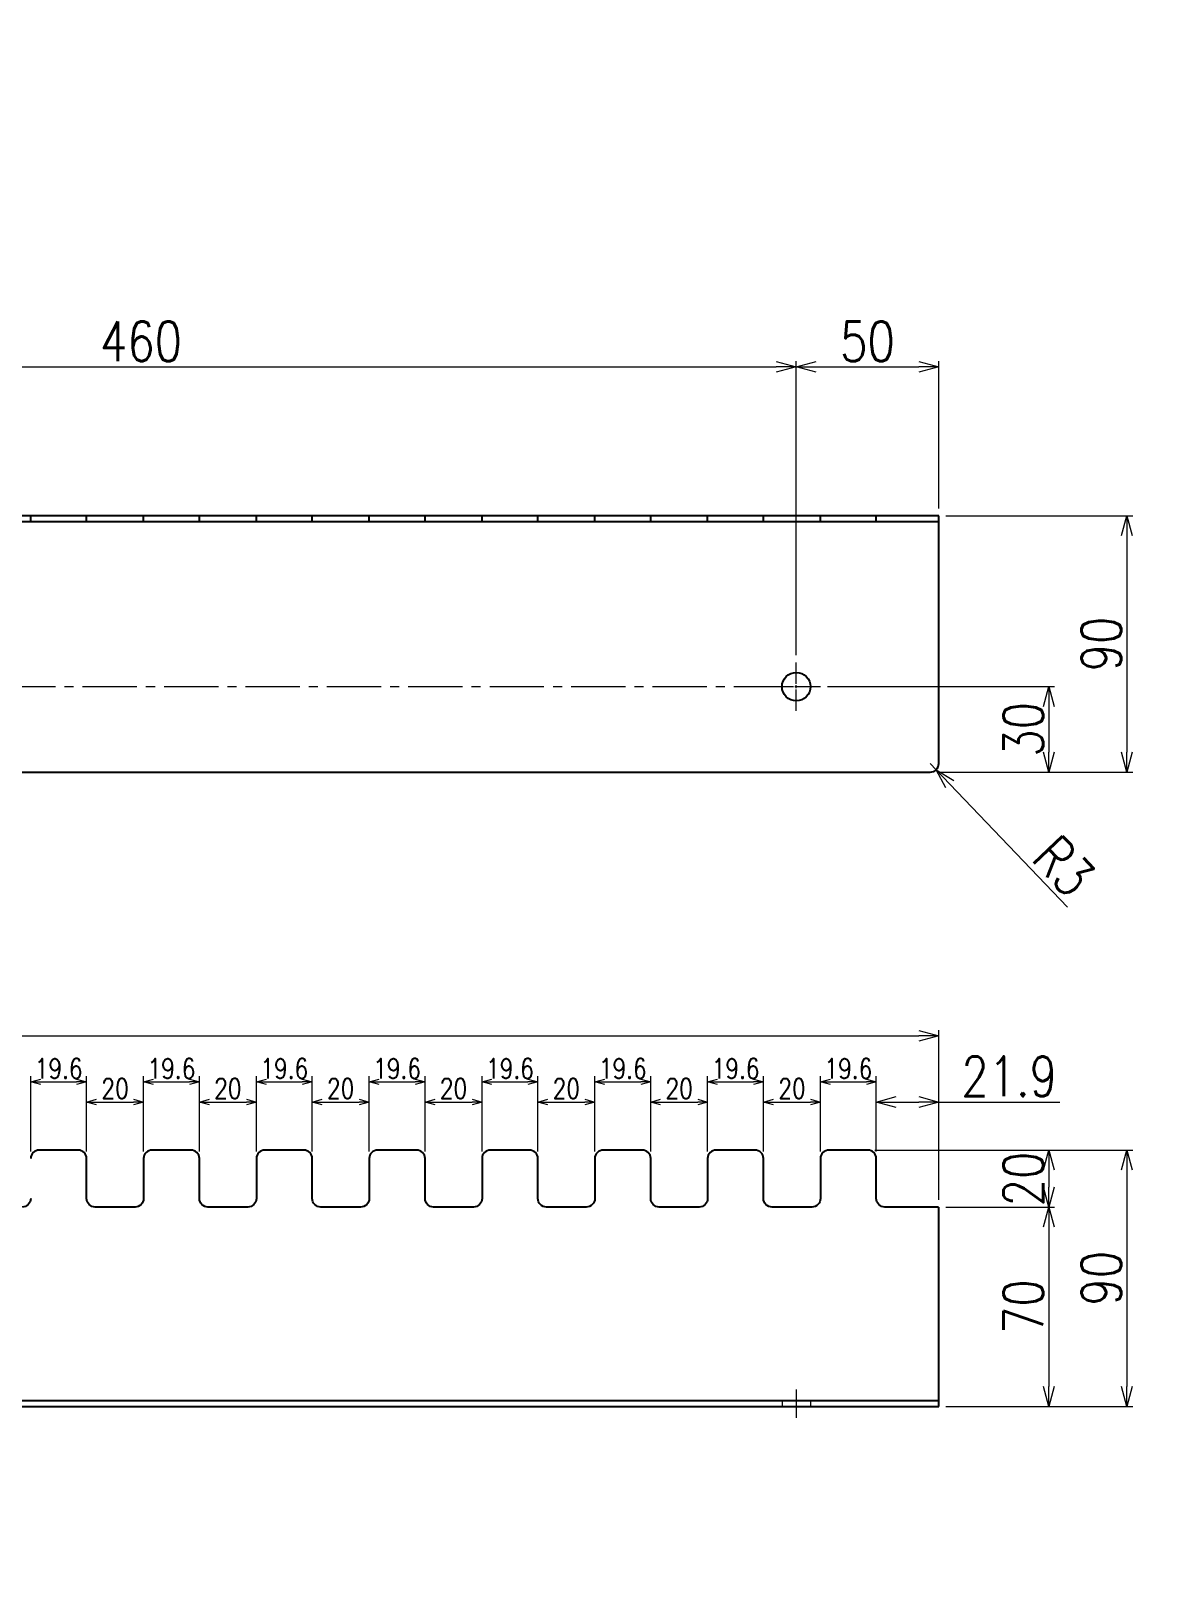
# Model space of a CAD drawing. Header units: millimetres. Extents: x 0 to 70370, y 0 to 11543.
# Drawn here: x 24043 to 24443, y 1950 to 2490 of the extents above; entities that cross this region are included whole.
import ezdxf
from ezdxf import colors
from ezdxf.entities.mleader import LeaderData, LeaderLine
from ezdxf.enums import TextEntityAlignment as Align
from ezdxf.math import Vec2, Vec3

# ---------------------------------------------------------------- set-up
doc = ezdxf.new("R2010")
doc.units = ezdxf.units.MM
doc.linetypes.add('CENTER2', pattern=[28.575, 19.05, -3.175, 3.175, -3.175])
doc.linetypes.add('HIDDEN2', pattern=[4.7625, 3.175, -1.5875])
for name, color, linetype, lineweight in [('01_外形線', 7, 'Continuous', 25), ('03_かくれ線', 6, 'HIDDEN2', 13), ('04_中心線', 1, 'CENTER2', 9), ('07_寸法線', 3, 'Continuous', 9)]:
    doc.layers.add(name, color=color, linetype=linetype, lineweight=lineweight)
doc.styles.get("Standard").update_dxf_attribs({"font": 'arial.ttf'})
doc.styles.add('寸法用', font='simplex.shx', dxfattribs={"width": 0.8, "bigfont": '@extfont2.shx'})
doc.dimstyles.new('機械製図用', dxfattribs={"dimtxt": 3.5, "dimasz": 3.5, "dimexe": 2, "dimexo": 0, "dimgap": 1.2, "dimtad": 1, "dimdsep": 46, "dimtxsty": '寸法用', "dimblk": 'OPEN30', "dimcen": 0, "dimclrd": 256, "dimclre": 256, "dimclrt": 7, "dimazin": 2, "dimtm": 1e-09, "dimtfac": 0.75, "dimtmove": 0, "dimatfit": 3, "dimldrblk": 'OPEN30', "dimfxl": 1, "dimlwd": -1, "dimlwe": -1, "dimarcsym": 0})

# ---------------------------------------------------------------- blocks, each defined once
blk = doc.blocks.new('_Open30')
at = {"color": 0, "linetype": 'ByBlock', "lineweight": -2}
for p, q in [((-1, 0.268), (0, 0)), ((0, 0), (-1, -0.268)), ((0, 0), (-1, 0))]:
    blk.add_line(p, q, dxfattribs=at)
blk = doc.blocks.new('*D2569')
at = {"layer": '07_寸法線', "transparency": 16777216}
for p, q in [((22674.99, 2079.28), (22674.99, 2138.82)), ((22681.99, 2136.82), (24354.99, 2136.82)), ((24361.99, 2099.34), (24361.99, 2138.82))]:
    blk.add_line(p, q, dxfattribs=at)
at = {"layer": 'Defpoints', "color": 0, "transparency": 16777216}
for p in [(24361.99, 2136.82), (24361.99, 2096.84), (22674.99, 2076.78)]:
    blk.add_point(p, dxfattribs=at)
at = {"layer": '07_寸法線', "transparency": 16777216, "xscale": 7, "yscale": 7, "zscale": 7, "rotation": 180}
blk.add_blockref('_Open30', (22674.99, 2136.82), dxfattribs=at)
at = {"layer": '07_寸法線', "transparency": 16777216, "xscale": 7, "yscale": 7, "zscale": 7}
blk.add_blockref('_Open30', (24361.99, 2136.82), dxfattribs=at)
at = {"layer": '07_寸法線', "color": 7, "transparency": 16777216, "insert": (23518.49, 2145.82), "char_height": 14, "attachment_point": 5, "style": '寸法用'}
blk.add_mtext('1687', dxfattribs=at)
blk = doc.blocks.new('*D2570')
at = {"layer": '07_寸法線', "transparency": 16777216}
for p, q in [((24340.09, 2099.28), (24340.09, 2115.64)), ((24361.99, 2079.28), (24361.99, 2115.64)), ((24347.09, 2113.64), (24354.99, 2113.64)), ((24361.99, 2113.64), (24404.46, 2113.64))]:
    blk.add_line(p, q, dxfattribs=at)
at = {"layer": 'Defpoints', "color": 0, "transparency": 16777216}
for p in [(24361.99, 2113.64), (24340.09, 2096.78), (24361.99, 2076.78)]:
    blk.add_point(p, dxfattribs=at)
at = {"layer": '07_寸法線', "transparency": 16777216, "xscale": 7, "yscale": 7, "zscale": 7, "rotation": 180}
blk.add_blockref('_Open30', (24340.09, 2113.64), dxfattribs=at)
at = {"layer": '07_寸法線', "transparency": 16777216, "xscale": 7, "yscale": 7, "zscale": 7}
blk.add_blockref('_Open30', (24361.99, 2113.64), dxfattribs=at)
at = {"layer": '07_寸法線', "color": 7, "transparency": 16777216, "insert": (24386.72, 2122.64), "char_height": 14, "attachment_point": 5, "style": '寸法用'}
blk.add_mtext('21.9', dxfattribs=at)
blk = doc.blocks.new('*D2571')
at = {"layer": '07_寸法線', "transparency": 16777216}
for p, q in [((24320.49, 2096.28), (24320.49, 2122.68)), ((24323.99, 2120.68), (24336.59, 2120.68)), ((24340.09, 2096.28), (24340.09, 2122.68))]:
    blk.add_line(p, q, dxfattribs=at)
at = {"layer": 'Defpoints', "color": 0, "transparency": 16777216}
for p in [(24340.09, 2120.68), (24320.49, 2093.78), (24340.09, 2093.78)]:
    blk.add_point(p, dxfattribs=at)
at = {"layer": '07_寸法線', "transparency": 16777216, "xscale": 3.5, "yscale": 3.5, "zscale": 3.5, "rotation": 180}
blk.add_blockref('_Open30', (24320.49, 2120.68), dxfattribs=at)
at = {"layer": '07_寸法線', "transparency": 16777216, "xscale": 3.5, "yscale": 3.5, "zscale": 3.5}
blk.add_blockref('_Open30', (24340.09, 2120.68), dxfattribs=at)
at = {"layer": '07_寸法線', "color": 7, "transparency": 16777216, "insert": (24330.29, 2125.38), "char_height": 7, "attachment_point": 5, "style": '寸法用'}
blk.add_mtext('19.6', dxfattribs=at)
blk = doc.blocks.new('*D2572')
at = {"layer": '07_寸法線', "transparency": 16777216}
for p, q in [((24300.49, 2096.28), (24300.49, 2115.64)), ((24320.49, 2099.28), (24320.49, 2115.64)), ((24303.99, 2113.64), (24316.99, 2113.64))]:
    blk.add_line(p, q, dxfattribs=at)
at = {"layer": 'Defpoints', "color": 0, "transparency": 16777216}
for p in [(24320.49, 2113.64), (24300.49, 2093.78), (24320.49, 2096.78)]:
    blk.add_point(p, dxfattribs=at)
at = {"layer": '07_寸法線', "transparency": 16777216, "xscale": 3.5, "yscale": 3.5, "zscale": 3.5, "rotation": 180}
blk.add_blockref('_Open30', (24300.49, 2113.64), dxfattribs=at)
at = {"layer": '07_寸法線', "transparency": 16777216, "xscale": 3.5, "yscale": 3.5, "zscale": 3.5}
blk.add_blockref('_Open30', (24320.49, 2113.64), dxfattribs=at)
at = {"layer": '07_寸法線', "color": 7, "transparency": 16777216, "insert": (24310.49, 2118.34), "char_height": 7, "attachment_point": 5, "style": '寸法用'}
blk.add_mtext('20', dxfattribs=at)
blk = doc.blocks.new('*D2574')
at = {"layer": '07_寸法線', "transparency": 16777216}
for p, q in [((24339.59, 2096.78), (24430.07, 2096.78)), ((24428.07, 2089.78), (24428.07, 2013.78)), ((24364.49, 2006.78), (24430.07, 2006.78))]:
    blk.add_line(p, q, dxfattribs=at)
at = {"layer": 'Defpoints', "color": 0, "transparency": 16777216}
for p in [(24337.09, 2096.78), (24361.99, 2006.78), (24428.07, 2006.78)]:
    blk.add_point(p, dxfattribs=at)
at = {"layer": '07_寸法線', "transparency": 16777216, "xscale": 7, "yscale": 7, "zscale": 7}
for p, rotation in [((24428.07, 2096.78), 90), ((24428.07, 2006.78), 270)]:
    blk.add_blockref('_Open30', p, dxfattribs=dict(at, rotation=rotation))
at = {"layer": '07_寸法線', "color": 7, "transparency": 16777216, "insert": (24419.07, 2051.78), "char_height": 14, "attachment_point": 5, "rotation": 90, "style": '寸法用'}
blk.add_mtext('90', dxfattribs=at)
blk = doc.blocks.new('*D2575')
at = {"layer": '07_寸法線', "transparency": 16777216}
for p, q in [((24364.49, 2076.78), (24402.69, 2076.78)), ((24400.69, 2069.78), (24400.69, 2013.78)), ((24364.49, 2006.78), (24402.69, 2006.78))]:
    blk.add_line(p, q, dxfattribs=at)
at = {"layer": 'Defpoints', "color": 0, "transparency": 16777216}
for p in [(24361.99, 2076.78), (24361.99, 2006.78), (24400.69, 2006.78)]:
    blk.add_point(p, dxfattribs=at)
at = {"layer": '07_寸法線', "transparency": 16777216, "xscale": 7, "yscale": 7, "zscale": 7}
for p, rotation in [((24400.69, 2076.78), 90), ((24400.69, 2006.78), 270)]:
    blk.add_blockref('_Open30', p, dxfattribs=dict(at, rotation=rotation))
at = {"layer": '07_寸法線', "color": 7, "transparency": 16777216, "insert": (24391.69, 2041.78), "char_height": 14, "attachment_point": 5, "rotation": 90, "style": '寸法用'}
blk.add_mtext('70', dxfattribs=at)
blk = doc.blocks.new('*D2576')
at = {"layer": '07_寸法線', "transparency": 16777216}
for p, q in [((24364.49, 2096.78), (24402.69, 2096.78)), ((24400.69, 2089.78), (24400.69, 2083.78)), ((24364.49, 2076.78), (24402.69, 2076.78))]:
    blk.add_line(p, q, dxfattribs=at)
at = {"layer": 'Defpoints', "color": 0, "transparency": 16777216}
for p in [(24361.99, 2096.78), (24361.99, 2076.78), (24400.69, 2076.78)]:
    blk.add_point(p, dxfattribs=at)
at = {"layer": '07_寸法線', "transparency": 16777216, "xscale": 7, "yscale": 7, "zscale": 7}
for p, rotation in [((24400.69, 2096.78), 90), ((24400.69, 2076.78), 270)]:
    blk.add_blockref('_Open30', p, dxfattribs=dict(at, rotation=rotation))
at = {"layer": '07_寸法線', "color": 7, "transparency": 16777216, "insert": (24391.69, 2086.6), "char_height": 14, "attachment_point": 5, "rotation": 90, "style": '寸法用'}
blk.add_mtext('20', dxfattribs=at)
blk = doc.blocks.new('*D2559')
at = {"layer": '07_寸法線', "transparency": 16777216}
for p, q in [((23851.99, 2270.43), (23851.99, 2373.64)), ((24311.99, 2270.43), (24311.99, 2373.64)), ((23858.99, 2371.64), (24304.99, 2371.64))]:
    blk.add_line(p, q, dxfattribs=at)
at = {"layer": 'Defpoints', "color": 0, "transparency": 16777216}
for p in [(24311.99, 2371.64), (23851.99, 2267.93), (24311.99, 2267.93)]:
    blk.add_point(p, dxfattribs=at)
at = {"layer": '07_寸法線', "transparency": 16777216, "xscale": 7, "yscale": 7, "zscale": 7, "rotation": 180}
blk.add_blockref('_Open30', (23851.99, 2371.64), dxfattribs=at)
at = {"layer": '07_寸法線', "transparency": 16777216, "xscale": 7, "yscale": 7, "zscale": 7}
blk.add_blockref('_Open30', (24311.99, 2371.64), dxfattribs=at)
at = {"layer": '07_寸法線', "color": 7, "transparency": 16777216, "insert": (24081.99, 2380.64), "char_height": 14, "attachment_point": 5, "style": '寸法用'}
blk.add_mtext('460', dxfattribs=at)
blk = doc.blocks.new('*D2562')
at = {"layer": '07_寸法線', "transparency": 16777216}
for p, q in [((24311.99, 2270.43), (24311.99, 2373.64)), ((24361.99, 2321.93), (24361.99, 2373.64)), ((24318.99, 2371.64), (24354.99, 2371.64))]:
    blk.add_line(p, q, dxfattribs=at)
at = {"layer": 'Defpoints', "color": 0, "transparency": 16777216}
for p in [(24361.99, 2371.64), (24361.99, 2319.43), (24311.99, 2267.93)]:
    blk.add_point(p, dxfattribs=at)
at = {"layer": '07_寸法線', "transparency": 16777216, "xscale": 7, "yscale": 7, "zscale": 7, "rotation": 180}
blk.add_blockref('_Open30', (24311.99, 2371.64), dxfattribs=at)
at = {"layer": '07_寸法線', "transparency": 16777216, "xscale": 7, "yscale": 7, "zscale": 7}
blk.add_blockref('_Open30', (24361.99, 2371.64), dxfattribs=at)
at = {"layer": '07_寸法線', "color": 7, "transparency": 16777216, "insert": (24336.99, 2380.64), "char_height": 14, "attachment_point": 5, "style": '寸法用'}
blk.add_mtext('50', dxfattribs=at)
blk = doc.blocks.new('*D2564')
at = {"layer": '07_寸法線', "transparency": 16777216}
for p, q in [((24364.49, 2319.43), (24430.07, 2319.43)), ((24428.07, 2312.43), (24428.07, 2236.43)), ((24361.49, 2229.43), (24430.07, 2229.43))]:
    blk.add_line(p, q, dxfattribs=at)
at = {"layer": 'Defpoints', "color": 0, "transparency": 16777216}
for p in [(24361.99, 2319.43), (24358.99, 2229.43), (24428.07, 2229.43)]:
    blk.add_point(p, dxfattribs=at)
at = {"layer": '07_寸法線', "transparency": 16777216, "xscale": 7, "yscale": 7, "zscale": 7}
for p, rotation in [((24428.07, 2319.43), 90), ((24428.07, 2229.43), 270)]:
    blk.add_blockref('_Open30', p, dxfattribs=dict(at, rotation=rotation))
at = {"layer": '07_寸法線', "color": 7, "transparency": 16777216, "insert": (24419.07, 2274.43), "char_height": 14, "attachment_point": 5, "rotation": 90, "style": '寸法用'}
blk.add_mtext('90', dxfattribs=at)
blk = doc.blocks.new('*D2566')
at = {"layer": '07_寸法線', "transparency": 16777216}
for p, q in [((24322.99, 2259.43), (24402.69, 2259.43)), ((24400.69, 2252.43), (24400.69, 2236.43)), ((24361.49, 2229.43), (24402.69, 2229.43))]:
    blk.add_line(p, q, dxfattribs=at)
at = {"layer": 'Defpoints', "color": 0, "transparency": 16777216}
for p in [(24320.49, 2259.43), (24358.99, 2229.43), (24400.69, 2229.43)]:
    blk.add_point(p, dxfattribs=at)
at = {"layer": '07_寸法線', "transparency": 16777216, "xscale": 7, "yscale": 7, "zscale": 7}
for p, rotation in [((24400.69, 2259.43), 90), ((24400.69, 2229.43), 270)]:
    blk.add_blockref('_Open30', p, dxfattribs=dict(at, rotation=rotation))
at = {"layer": '07_寸法線', "color": 7, "transparency": 16777216, "insert": (24391.69, 2244.43), "char_height": 14, "attachment_point": 5, "rotation": 90, "style": '寸法用'}
blk.add_mtext('30', dxfattribs=at)
blk = doc.blocks.new('*D2567')
at = {"layer": '07_寸法線', "transparency": 16777216}
for p, q in [((24358.99, 2232.43), (24361.06, 2230.26)), ((24407.24, 2182.01), (24365.9, 2225.2))]:
    blk.add_line(p, q, dxfattribs=at)
at = {"layer": 'Defpoints', "color": 0, "transparency": 16777216}
for p in [(24358.99, 2232.43), (24361.06, 2230.26)]:
    blk.add_point(p, dxfattribs=at)
at = {"layer": '07_寸法線', "transparency": 16777216, "xscale": 7, "yscale": 7, "zscale": 7, "rotation": 133.7400164565189}
blk.add_blockref('_Open30', (24361.06, 2230.26), dxfattribs=at)
at = {"layer": '07_寸法線', "color": 7, "transparency": 16777216, "insert": (24405.9, 2196.42), "char_height": 14, "attachment_point": 5, "rotation": 313.74, "style": '寸法用'}
blk.add_mtext('R3', dxfattribs=at)
blk = doc.blocks.new('*D2535')
at = {"layer": '07_寸法線', "transparency": 16777216}
for p, q in [((24280.89, 2096.28), (24280.89, 2122.68)), ((24284.39, 2120.68), (24296.99, 2120.68)), ((24300.49, 2096.28), (24300.49, 2122.68))]:
    blk.add_line(p, q, dxfattribs=at)
at = {"layer": 'Defpoints', "color": 0, "transparency": 16777216}
for p in [(24300.49, 2120.68), (24280.89, 2093.78), (24300.49, 2093.78)]:
    blk.add_point(p, dxfattribs=at)
at = {"layer": '07_寸法線', "transparency": 16777216, "xscale": 3.5, "yscale": 3.5, "zscale": 3.5, "rotation": 180}
blk.add_blockref('_Open30', (24280.89, 2120.68), dxfattribs=at)
at = {"layer": '07_寸法線', "transparency": 16777216, "xscale": 3.5, "yscale": 3.5, "zscale": 3.5}
blk.add_blockref('_Open30', (24300.49, 2120.68), dxfattribs=at)
at = {"layer": '07_寸法線', "color": 7, "transparency": 16777216, "insert": (24290.69, 2125.38), "char_height": 7, "attachment_point": 5, "style": '寸法用'}
blk.add_mtext('19.6', dxfattribs=at)
blk = doc.blocks.new('*D2536')
at = {"layer": '07_寸法線', "transparency": 16777216}
for p, q in [((24260.89, 2096.28), (24260.89, 2115.64)), ((24280.89, 2099.28), (24280.89, 2115.64)), ((24264.39, 2113.64), (24277.39, 2113.64))]:
    blk.add_line(p, q, dxfattribs=at)
at = {"layer": 'Defpoints', "color": 0, "transparency": 16777216}
for p in [(24280.89, 2113.64), (24260.89, 2093.78), (24280.89, 2096.78)]:
    blk.add_point(p, dxfattribs=at)
at = {"layer": '07_寸法線', "transparency": 16777216, "xscale": 3.5, "yscale": 3.5, "zscale": 3.5, "rotation": 180}
blk.add_blockref('_Open30', (24260.89, 2113.64), dxfattribs=at)
at = {"layer": '07_寸法線', "transparency": 16777216, "xscale": 3.5, "yscale": 3.5, "zscale": 3.5}
blk.add_blockref('_Open30', (24280.89, 2113.64), dxfattribs=at)
at = {"layer": '07_寸法線', "color": 7, "transparency": 16777216, "insert": (24270.89, 2118.34), "char_height": 7, "attachment_point": 5, "style": '寸法用'}
blk.add_mtext('20', dxfattribs=at)
blk = doc.blocks.new('*D2537')
at = {"layer": '07_寸法線', "transparency": 16777216}
for p, q in [((24241.29, 2096.28), (24241.29, 2122.68)), ((24244.79, 2120.68), (24257.39, 2120.68)), ((24260.89, 2096.28), (24260.89, 2122.68))]:
    blk.add_line(p, q, dxfattribs=at)
at = {"layer": 'Defpoints', "color": 0, "transparency": 16777216}
for p in [(24260.89, 2120.68), (24241.29, 2093.78), (24260.89, 2093.78)]:
    blk.add_point(p, dxfattribs=at)
at = {"layer": '07_寸法線', "transparency": 16777216, "xscale": 3.5, "yscale": 3.5, "zscale": 3.5, "rotation": 180}
blk.add_blockref('_Open30', (24241.29, 2120.68), dxfattribs=at)
at = {"layer": '07_寸法線', "transparency": 16777216, "xscale": 3.5, "yscale": 3.5, "zscale": 3.5}
blk.add_blockref('_Open30', (24260.89, 2120.68), dxfattribs=at)
at = {"layer": '07_寸法線', "color": 7, "transparency": 16777216, "insert": (24251.09, 2125.38), "char_height": 7, "attachment_point": 5, "style": '寸法用'}
blk.add_mtext('19.6', dxfattribs=at)
blk = doc.blocks.new('*D2538')
at = {"layer": '07_寸法線', "transparency": 16777216}
for p, q in [((24221.29, 2096.28), (24221.29, 2115.64)), ((24241.29, 2099.28), (24241.29, 2115.64)), ((24224.79, 2113.64), (24237.79, 2113.64))]:
    blk.add_line(p, q, dxfattribs=at)
at = {"layer": 'Defpoints', "color": 0, "transparency": 16777216}
for p in [(24241.29, 2113.64), (24221.29, 2093.78), (24241.29, 2096.78)]:
    blk.add_point(p, dxfattribs=at)
at = {"layer": '07_寸法線', "transparency": 16777216, "xscale": 3.5, "yscale": 3.5, "zscale": 3.5, "rotation": 180}
blk.add_blockref('_Open30', (24221.29, 2113.64), dxfattribs=at)
at = {"layer": '07_寸法線', "transparency": 16777216, "xscale": 3.5, "yscale": 3.5, "zscale": 3.5}
blk.add_blockref('_Open30', (24241.29, 2113.64), dxfattribs=at)
at = {"layer": '07_寸法線', "color": 7, "transparency": 16777216, "insert": (24231.29, 2118.34), "char_height": 7, "attachment_point": 5, "style": '寸法用'}
blk.add_mtext('20', dxfattribs=at)
blk = doc.blocks.new('*D2539')
at = {"layer": '07_寸法線', "transparency": 16777216}
for p, q in [((24201.69, 2096.28), (24201.69, 2122.68)), ((24205.19, 2120.68), (24217.79, 2120.68)), ((24221.29, 2096.28), (24221.29, 2122.68))]:
    blk.add_line(p, q, dxfattribs=at)
at = {"layer": 'Defpoints', "color": 0, "transparency": 16777216}
for p in [(24221.29, 2120.68), (24201.69, 2093.78), (24221.29, 2093.78)]:
    blk.add_point(p, dxfattribs=at)
at = {"layer": '07_寸法線', "transparency": 16777216, "xscale": 3.5, "yscale": 3.5, "zscale": 3.5, "rotation": 180}
blk.add_blockref('_Open30', (24201.69, 2120.68), dxfattribs=at)
at = {"layer": '07_寸法線', "transparency": 16777216, "xscale": 3.5, "yscale": 3.5, "zscale": 3.5}
blk.add_blockref('_Open30', (24221.29, 2120.68), dxfattribs=at)
at = {"layer": '07_寸法線', "color": 7, "transparency": 16777216, "insert": (24211.49, 2125.38), "char_height": 7, "attachment_point": 5, "style": '寸法用'}
blk.add_mtext('19.6', dxfattribs=at)
blk = doc.blocks.new('*D2540')
at = {"layer": '07_寸法線', "transparency": 16777216}
for p, q in [((24181.69, 2096.28), (24181.69, 2115.64)), ((24201.69, 2099.28), (24201.69, 2115.64)), ((24185.19, 2113.64), (24198.19, 2113.64))]:
    blk.add_line(p, q, dxfattribs=at)
at = {"layer": 'Defpoints', "color": 0, "transparency": 16777216}
for p in [(24201.69, 2113.64), (24181.69, 2093.78), (24201.69, 2096.78)]:
    blk.add_point(p, dxfattribs=at)
at = {"layer": '07_寸法線', "transparency": 16777216, "xscale": 3.5, "yscale": 3.5, "zscale": 3.5, "rotation": 180}
blk.add_blockref('_Open30', (24181.69, 2113.64), dxfattribs=at)
at = {"layer": '07_寸法線', "transparency": 16777216, "xscale": 3.5, "yscale": 3.5, "zscale": 3.5}
blk.add_blockref('_Open30', (24201.69, 2113.64), dxfattribs=at)
at = {"layer": '07_寸法線', "color": 7, "transparency": 16777216, "insert": (24191.69, 2118.34), "char_height": 7, "attachment_point": 5, "style": '寸法用'}
blk.add_mtext('20', dxfattribs=at)
blk = doc.blocks.new('*D2541')
at = {"layer": '07_寸法線', "transparency": 16777216}
for p, q in [((24162.09, 2096.28), (24162.09, 2122.68)), ((24165.59, 2120.68), (24178.19, 2120.68)), ((24181.69, 2096.28), (24181.69, 2122.68))]:
    blk.add_line(p, q, dxfattribs=at)
at = {"layer": 'Defpoints', "color": 0, "transparency": 16777216}
for p in [(24181.69, 2120.68), (24162.09, 2093.78), (24181.69, 2093.78)]:
    blk.add_point(p, dxfattribs=at)
at = {"layer": '07_寸法線', "transparency": 16777216, "xscale": 3.5, "yscale": 3.5, "zscale": 3.5, "rotation": 180}
blk.add_blockref('_Open30', (24162.09, 2120.68), dxfattribs=at)
at = {"layer": '07_寸法線', "transparency": 16777216, "xscale": 3.5, "yscale": 3.5, "zscale": 3.5}
blk.add_blockref('_Open30', (24181.69, 2120.68), dxfattribs=at)
at = {"layer": '07_寸法線', "color": 7, "transparency": 16777216, "insert": (24171.89, 2125.38), "char_height": 7, "attachment_point": 5, "style": '寸法用'}
blk.add_mtext('19.6', dxfattribs=at)
blk = doc.blocks.new('*D2542')
at = {"layer": '07_寸法線', "transparency": 16777216}
for p, q in [((24142.09, 2096.28), (24142.09, 2115.64)), ((24162.09, 2099.28), (24162.09, 2115.64)), ((24145.59, 2113.64), (24158.59, 2113.64))]:
    blk.add_line(p, q, dxfattribs=at)
at = {"layer": 'Defpoints', "color": 0, "transparency": 16777216}
for p in [(24162.09, 2113.64), (24142.09, 2093.78), (24162.09, 2096.78)]:
    blk.add_point(p, dxfattribs=at)
at = {"layer": '07_寸法線', "transparency": 16777216, "xscale": 3.5, "yscale": 3.5, "zscale": 3.5, "rotation": 180}
blk.add_blockref('_Open30', (24142.09, 2113.64), dxfattribs=at)
at = {"layer": '07_寸法線', "transparency": 16777216, "xscale": 3.5, "yscale": 3.5, "zscale": 3.5}
blk.add_blockref('_Open30', (24162.09, 2113.64), dxfattribs=at)
at = {"layer": '07_寸法線', "color": 7, "transparency": 16777216, "insert": (24152.09, 2118.34), "char_height": 7, "attachment_point": 5, "style": '寸法用'}
blk.add_mtext('20', dxfattribs=at)
blk = doc.blocks.new('*D2543')
at = {"layer": '07_寸法線', "transparency": 16777216}
for p, q in [((24122.49, 2096.28), (24122.49, 2122.68)), ((24125.99, 2120.68), (24138.59, 2120.68)), ((24142.09, 2096.28), (24142.09, 2122.68))]:
    blk.add_line(p, q, dxfattribs=at)
at = {"layer": 'Defpoints', "color": 0, "transparency": 16777216}
for p in [(24142.09, 2120.68), (24122.49, 2093.78), (24142.09, 2093.78)]:
    blk.add_point(p, dxfattribs=at)
at = {"layer": '07_寸法線', "transparency": 16777216, "xscale": 3.5, "yscale": 3.5, "zscale": 3.5, "rotation": 180}
blk.add_blockref('_Open30', (24122.49, 2120.68), dxfattribs=at)
at = {"layer": '07_寸法線', "transparency": 16777216, "xscale": 3.5, "yscale": 3.5, "zscale": 3.5}
blk.add_blockref('_Open30', (24142.09, 2120.68), dxfattribs=at)
at = {"layer": '07_寸法線', "color": 7, "transparency": 16777216, "insert": (24132.29, 2125.38), "char_height": 7, "attachment_point": 5, "style": '寸法用'}
blk.add_mtext('19.6', dxfattribs=at)
blk = doc.blocks.new('*D2544')
at = {"layer": '07_寸法線', "transparency": 16777216}
for p, q in [((24102.49, 2096.28), (24102.49, 2115.64)), ((24122.49, 2099.28), (24122.49, 2115.64)), ((24105.99, 2113.64), (24118.99, 2113.64))]:
    blk.add_line(p, q, dxfattribs=at)
at = {"layer": 'Defpoints', "color": 0, "transparency": 16777216}
for p in [(24122.49, 2113.64), (24102.49, 2093.78), (24122.49, 2096.78)]:
    blk.add_point(p, dxfattribs=at)
at = {"layer": '07_寸法線', "transparency": 16777216, "xscale": 3.5, "yscale": 3.5, "zscale": 3.5, "rotation": 180}
blk.add_blockref('_Open30', (24102.49, 2113.64), dxfattribs=at)
at = {"layer": '07_寸法線', "transparency": 16777216, "xscale": 3.5, "yscale": 3.5, "zscale": 3.5}
blk.add_blockref('_Open30', (24122.49, 2113.64), dxfattribs=at)
at = {"layer": '07_寸法線', "color": 7, "transparency": 16777216, "insert": (24112.49, 2118.34), "char_height": 7, "attachment_point": 5, "style": '寸法用'}
blk.add_mtext('20', dxfattribs=at)
blk = doc.blocks.new('*D2518')
at = {"layer": '07_寸法線', "transparency": 16777216}
for p, q in [((24082.89, 2096.28), (24082.89, 2122.68)), ((24086.39, 2120.68), (24098.99, 2120.68)), ((24102.49, 2096.28), (24102.49, 2122.68))]:
    blk.add_line(p, q, dxfattribs=at)
at = {"layer": 'Defpoints', "color": 0, "transparency": 16777216}
for p in [(24102.49, 2120.68), (24082.89, 2093.78), (24102.49, 2093.78)]:
    blk.add_point(p, dxfattribs=at)
at = {"layer": '07_寸法線', "transparency": 16777216, "xscale": 3.5, "yscale": 3.5, "zscale": 3.5, "rotation": 180}
blk.add_blockref('_Open30', (24082.89, 2120.68), dxfattribs=at)
at = {"layer": '07_寸法線', "transparency": 16777216, "xscale": 3.5, "yscale": 3.5, "zscale": 3.5}
blk.add_blockref('_Open30', (24102.49, 2120.68), dxfattribs=at)
at = {"layer": '07_寸法線', "color": 7, "transparency": 16777216, "insert": (24092.69, 2125.38), "char_height": 7, "attachment_point": 5, "style": '寸法用'}
blk.add_mtext('19.6', dxfattribs=at)
blk = doc.blocks.new('*D2519')
at = {"layer": '07_寸法線', "transparency": 16777216}
for p, q in [((24062.89, 2096.28), (24062.89, 2115.64)), ((24082.89, 2099.28), (24082.89, 2115.64)), ((24066.39, 2113.64), (24079.39, 2113.64))]:
    blk.add_line(p, q, dxfattribs=at)
at = {"layer": 'Defpoints', "color": 0, "transparency": 16777216}
for p in [(24082.89, 2113.64), (24062.89, 2093.78), (24082.89, 2096.78)]:
    blk.add_point(p, dxfattribs=at)
at = {"layer": '07_寸法線', "transparency": 16777216, "xscale": 3.5, "yscale": 3.5, "zscale": 3.5, "rotation": 180}
blk.add_blockref('_Open30', (24062.89, 2113.64), dxfattribs=at)
at = {"layer": '07_寸法線', "transparency": 16777216, "xscale": 3.5, "yscale": 3.5, "zscale": 3.5}
blk.add_blockref('_Open30', (24082.89, 2113.64), dxfattribs=at)
at = {"layer": '07_寸法線', "color": 7, "transparency": 16777216, "insert": (24072.89, 2118.34), "char_height": 7, "attachment_point": 5, "style": '寸法用'}
blk.add_mtext('20', dxfattribs=at)
blk = doc.blocks.new('*D2520')
at = {"layer": '07_寸法線', "transparency": 16777216}
for p, q in [((24043.29, 2096.28), (24043.29, 2122.68)), ((24046.79, 2120.68), (24059.39, 2120.68)), ((24062.89, 2096.28), (24062.89, 2122.68))]:
    blk.add_line(p, q, dxfattribs=at)
at = {"layer": 'Defpoints', "color": 0, "transparency": 16777216}
for p in [(24062.89, 2120.68), (24043.29, 2093.78), (24062.89, 2093.78)]:
    blk.add_point(p, dxfattribs=at)
at = {"layer": '07_寸法線', "transparency": 16777216, "xscale": 3.5, "yscale": 3.5, "zscale": 3.5, "rotation": 180}
blk.add_blockref('_Open30', (24043.29, 2120.68), dxfattribs=at)
at = {"layer": '07_寸法線', "transparency": 16777216, "xscale": 3.5, "yscale": 3.5, "zscale": 3.5}
blk.add_blockref('_Open30', (24062.89, 2120.68), dxfattribs=at)
at = {"layer": '07_寸法線', "color": 7, "transparency": 16777216, "insert": (24053.09, 2125.38), "char_height": 7, "attachment_point": 5, "style": '寸法用'}
blk.add_mtext('19.6', dxfattribs=at)
blk = doc.blocks.new('*U2611')
at = {"layer": '04_中心線', "color": 0, "linetype": 'CENTER2', "transparency": 16777216}
for p, q in [((0, 1), (0, 8.5)), ((-8.5, 0), (-1, 0)), ((1, 0), (8.5, 0)), ((0, -8.5), (0, -1))]:
    blk.add_line(p, q, dxfattribs=at)
at = {"layer": '04_中心線', "color": 0, "linetype": 'Continuous', "transparency": 16777216}
for p, q in [((-0.5, 0), (0.5, 0)), ((0, -0.5), (0, 0.5))]:
    blk.add_line(p, q, dxfattribs=at)
blk = doc.blocks.new('AM_BALLOON1')
at = {"transparency": 16777216}
blk.add_circle((0, 0), 5, dxfattribs=at)
blk.add_attdef('B_NUMBER', text='', height=3, dxfattribs=at).set_placement((0, 0), align=Align.MIDDLE_CENTER)
blk = doc.blocks.new('_OPEN')
at = {"color": 0, "linetype": 'ByBlock'}
for p, q in [((-1, 0.17), (0, 0)), ((0, 0), (-1, -0.17)), ((0, 0), (-1, 0))]:
    blk.add_line(p, q, dxfattribs=at)

msp = doc.modelspace()

# ---------------------------------------------------------------- linework, layer by layer
at = {"layer": '01_外形線'}
for p, q in [((24361.989, 2319.425), (22674.989, 2319.425)), ((24043.289, 2317.425), (24043.289, 2319.425)), ((24062.889, 2317.425), (24062.889, 2319.425)), ((24082.889, 2317.425), (24082.889, 2319.425)), ((24102.489, 2317.425), (24102.489, 2319.425)), ((24122.489, 2317.425), (24122.489, 2319.425)), ((24142.089, 2317.425), (24142.089, 2319.425)), ((24162.089, 2317.425), (24162.089, 2319.425)), ((24181.689, 2317.425), (24181.689, 2319.425)), ((24201.689, 2317.425), (24201.689, 2319.425)), ((24221.289, 2317.425), (24221.289, 2319.425)), ((24241.289, 2317.425), (24241.289, 2319.425)), ((24260.889, 2317.425), (24260.889, 2319.425)), ((24280.889, 2317.425), (24280.889, 2319.425)), ((24300.489, 2317.425), (24300.489, 2319.425)), ((24320.489, 2317.425), (24320.489, 2319.425)), ((24340.089, 2317.425), (24340.089, 2319.425)), ((24361.989, 2232.425), (24361.989, 2319.425)), ((22674.989, 2317.425), (24361.989, 2317.425)), ((22677.989, 2229.425), (24281.989, 2229.425)), ((24281.989, 2229.425), (24341.989, 2229.425)), ((24341.989, 2229.425), (24358.989, 2229.425)), ((24361.989, 2006.778), (24361.989, 2076.778)), ((24361.989, 2008.778), (22674.989, 2008.778)), ((22674.989, 2006.778), (24361.989, 2006.778))]:
    msp.add_line(p, q, dxfattribs=at)
for points in [[(24297.489, 2096.778), (24283.889, 2096.778, 0.4142136), (24280.889, 2093.778), (24280.889, 2079.778, -0.4142136), (24277.889, 2076.778), (24263.889, 2076.778, -0.4142136), (24260.889, 2079.778), (24260.889, 2093.778, 0.4142136), (24257.889, 2096.778), (24244.289, 2096.778, 0.4142136), (24241.289, 2093.778), (24241.289, 2079.778, -0.4142136), (24238.289, 2076.778), (24224.289, 2076.778, -0.4142136), (24221.289, 2079.778), (24221.289, 2093.778, 0.4142136), (24218.289, 2096.778), (24204.689, 2096.778, 0.4142136), (24201.689, 2093.778), (24201.689, 2079.778, -0.4142136), (24198.689, 2076.778), (24184.689, 2076.778, -0.4142136), (24181.689, 2079.778), (24181.689, 2093.778, 0.4142136), (24178.689, 2096.778), (24165.089, 2096.778, 0.4142136), (24162.089, 2093.778), (24162.089, 2079.778, -0.4142136), (24159.089, 2076.778), (24145.089, 2076.778, -0.4142136), (24142.089, 2079.778), (24142.089, 2093.778, 0.4142136), (24139.089, 2096.778), (24125.489, 2096.778, 0.4142136), (24122.489, 2093.778), (24122.489, 2079.778, -0.4142136), (24119.489, 2076.778), (24105.489, 2076.778, -0.4142136), (24102.489, 2079.778), (24102.489, 2093.778, 0.4142136), (24099.489, 2096.778), (24085.889, 2096.778, 0.4142136), (24082.889, 2093.778), (24082.889, 2079.778, -0.4142136), (24079.889, 2076.778), (24065.889, 2076.778, -0.4142136), (24062.889, 2079.778), (24062.889, 2093.778, 0.4142136), (24059.889, 2096.778), (24046.289, 2096.778, 0.4142136), (24043.289, 2093.778)], [(24361.889, 2076.778), (24343.089, 2076.778, -0.4142136), (24340.089, 2079.778), (24340.089, 2093.778, 0.4142136), (24337.089, 2096.778), (24323.489, 2096.778, 0.4142136), (24320.489, 2093.778), (24320.489, 2079.778, -0.4142136), (24317.489, 2076.778), (24303.489, 2076.778, -0.4142136), (24300.489, 2079.778), (24300.489, 2093.778, 0.4142136), (24297.489, 2096.778)], [(24043.289, 2079.778, -0.4142136), (24040.289, 2076.778)]]:
    msp.add_lwpolyline(points, format="xyb", dxfattribs=at)
msp.add_circle((24311.989, 2259.425), 5, dxfattribs=at)
msp.add_arc((24358.989, 2232.425), 3, 270, 0, dxfattribs=at)
at = {"layer": '03_かくれ線'}
for p, q in [((24306.989, 2008.778), (24306.989, 2006.778)), ((24316.989, 2008.778), (24316.989, 2006.778))]:
    msp.add_line(p, q, dxfattribs=at)
at = {"layer": '04_中心線'}
for p, q in [((22718.489, 2259.425), (24318.489, 2259.425)), ((24311.989, 2012.778), (24311.989, 2002.778))]:
    msp.add_line(p, q, dxfattribs=at)

# ---------------------------------------------------------------- block references
at = {"layer": '04_中心線', "linetype": 'CENTER2'}
msp.add_blockref('*U2611', (24311.989, 2259.425), dxfattribs=at)

# ---------------------------------------------------------------- dimensions: what is measured, and where the dimension line sits
at = {"layer": '07_寸法線'}
for base, p1, p2, override, picture, middle in [((24311.989, 2371.64), (23851.989, 2267.925), (24311.989, 2267.925), {"dimtxt": 14, "dimasz": 7, "dimexo": 2.5, "dimgap": 2}, '*D2559', (24081.989, 2380.64)), ((24361.989, 2371.64), (24311.989, 2267.925), (24361.989, 2319.425), {"dimtxt": 14, "dimasz": 7, "dimexo": 2.5, "dimgap": 2}, '*D2562', (24336.989, 2380.64)), ((24361.989, 2136.822), (22674.989, 2076.778), (24361.989, 2096.842), {"dimtxt": 14, "dimasz": 7, "dimexo": 2.5, "dimgap": 2}, '*D2569', (23518.489, 2145.822)), ((24361.989, 2113.635), (24340.089, 2096.778), (24361.989, 2076.778), {"dimtxt": 14, "dimasz": 7, "dimexo": 2.5, "dimgap": 2}, '*D2570', (24386.723, 2122.635)), ((24062.889, 2120.677), (24043.289, 2093.778), (24062.889, 2093.778), {"dimtxt": 7, "dimexo": 2.5}, '*D2520', (24053.089, 2125.377)), ((24102.489, 2120.677), (24082.889, 2093.778), (24102.489, 2093.778), {"dimtxt": 7, "dimexo": 2.5}, '*D2518', (24092.689, 2125.377)), ((24142.089, 2120.677), (24122.489, 2093.778), (24142.089, 2093.778), {"dimtxt": 7, "dimexo": 2.5}, '*D2543', (24132.289, 2125.377)), ((24181.689, 2120.677), (24162.089, 2093.778), (24181.689, 2093.778), {"dimtxt": 7, "dimexo": 2.5}, '*D2541', (24171.889, 2125.377)), ((24221.289, 2120.677), (24201.689, 2093.778), (24221.289, 2093.778), {"dimtxt": 7, "dimexo": 2.5}, '*D2539', (24211.489, 2125.377)), ((24260.889, 2120.677), (24241.289, 2093.778), (24260.889, 2093.778), {"dimtxt": 7, "dimexo": 2.5}, '*D2537', (24251.089, 2125.377)), ((24300.489, 2120.677), (24280.889, 2093.778), (24300.489, 2093.778), {"dimtxt": 7, "dimexo": 2.5}, '*D2535', (24290.689, 2125.377)), ((24340.089, 2120.677), (24320.489, 2093.778), (24340.089, 2093.778), {"dimtxt": 7, "dimexo": 2.5}, '*D2571', (24330.289, 2125.377)), ((24082.889, 2113.635), (24062.889, 2093.778), (24082.889, 2096.778), {"dimtxt": 7, "dimexo": 2.5}, '*D2519', (24072.889, 2118.335)), ((24122.489, 2113.635), (24102.489, 2093.778), (24122.489, 2096.778), {"dimtxt": 7, "dimexo": 2.5}, '*D2544', (24112.489, 2118.335)), ((24162.089, 2113.635), (24142.089, 2093.778), (24162.089, 2096.778), {"dimtxt": 7, "dimexo": 2.5}, '*D2542', (24152.089, 2118.335)), ((24201.689, 2113.635), (24181.689, 2093.778), (24201.689, 2096.778), {"dimtxt": 7, "dimexo": 2.5}, '*D2540', (24191.689, 2118.335)), ((24241.289, 2113.635), (24221.289, 2093.778), (24241.289, 2096.778), {"dimtxt": 7, "dimexo": 2.5}, '*D2538', (24231.289, 2118.335)), ((24280.889, 2113.635), (24260.889, 2093.778), (24280.889, 2096.778), {"dimtxt": 7, "dimexo": 2.5}, '*D2536', (24270.889, 2118.335)), ((24320.489, 2113.635), (24300.489, 2093.778), (24320.489, 2096.778), {"dimtxt": 7, "dimexo": 2.5}, '*D2572', (24310.489, 2118.335))]:
    dim = msp.add_linear_dim(base=base, p1=p1, p2=p2, dimstyle='機械製図用', override=override, dxfattribs=at)
    dim.commit()
    dim.dimension.update_dxf_attribs({"geometry": picture, "text_midpoint": middle})
for base, p1, p2, picture, middle in [((24428.067, 2229.425), (24361.989, 2319.425), (24358.989, 2229.425), '*D2564', (24419.067, 2274.425)), ((24400.687, 2229.425), (24320.489, 2259.425), (24358.989, 2229.425), '*D2566', (24391.687, 2244.425)), ((24428.067, 2006.778), (24337.089, 2096.778), (24361.989, 2006.778), '*D2574', (24419.067, 2051.778)), ((24400.687, 2006.778), (24361.989, 2076.778), (24361.989, 2006.778), '*D2575', (24391.687, 2041.778))]:
    dim = msp.add_linear_dim(base=base, p1=p1, p2=p2, angle=90, dimstyle='機械製図用', override={"dimtxt": 14, "dimasz": 7, "dimexo": 2.5, "dimgap": 2}, dxfattribs=at)
    dim.commit()
    dim.dimension.update_dxf_attribs({"geometry": picture, "text_midpoint": middle})
dim = msp.add_radius_dim(center=(24358.989, 2232.425), mpoint=(24361.063, 2230.258), dimstyle='機械製図用', override={"dimtxt": 14, "dimasz": 7, "dimgap": 2}, dxfattribs=at)
dim.commit()
dim.dimension.update_dxf_attribs({"geometry": '*D2567', "text_midpoint": (24399.401, 2190.196), "dimtype": 164})
dim = msp.add_linear_dim(base=(24400.687, 2076.778), p1=(24361.989, 2096.778), p2=(24361.989, 2076.778), angle=90, dimstyle='機械製図用', override={"dimtxt": 14, "dimasz": 7, "dimexo": 2.5, "dimgap": 2, "dimtmove": 2}, dxfattribs=at)
dim.commit()
dim.dimension.update_dxf_attribs({"geometry": '*D2576', "text_midpoint": (24391.687, 2086.599), "dimtype": 160})

# ---------------------------------------------------------------- leaders
ml = msp.add_multileader_block('Standard', dxfattribs=at)
ml.set_content('AM_BALLOON1', color=256, scale=9.3744318)
ml.set_attribute('B_NUMBER', '1', width=0)
ml.set_leader_properties(color=256, linetype='ByLayer', lineweight=-1)
ml.set_arrow_properties(name='OPEN')
ml.build(insert=Vec2(0, 0))
ml.multileader.update_dxf_attribs({"leader_type": 0, "has_dogleg": 0, "text_right_attachment_type": 6, "dogleg_length": 0, "arrow_head_size": 4.688, "scale": 2.5, "block_connection_type": 1})
ctx = ml.context
ctx.base_point, ctx.scale, ctx.char_height, ctx.arrow_head_size, ctx.landing_gap_size, ctx.plane_origin = Vec3(33418.771, 3166.995), 2.5, 9.375, 4.688, 4.688, Vec3(33418.771, 3166.995)
ctx.right_attachment, ctx.attachment_type = 6, 1
notes = []
notes.append((ctx, [(0, (0, 0, 0), (0, 0), (1, 0), 1, [])]))
ctx.block.insert = Vec3(33418.771, 3166.995)
ml = msp.add_multileader_block('Standard', dxfattribs=at)
ml.set_content('AM_BALLOON1', color=256, scale=7.4995455)
ml.set_attribute('B_NUMBER', '1A', width=0)
ml.set_leader_properties(color=256, linetype='ByLayer', lineweight=-1)
ml.set_arrow_properties(name='OPEN')
ml.build(insert=Vec2(0, 0))
ml.multileader.update_dxf_attribs({"leader_type": 0, "has_dogleg": 0, "text_right_attachment_type": 6, "dogleg_length": 0, "arrow_head_size": 3.75, "scale": 2.5, "block_connection_type": 1})
ctx = ml.context
ctx.base_point, ctx.scale, ctx.char_height, ctx.arrow_head_size, ctx.landing_gap_size, ctx.plane_origin = Vec3(35324.795, 3132.322), 2.5, 7.5, 3.75, 3.75, Vec3(35324.795, 3132.322)
ctx.right_attachment, ctx.attachment_type = 6, 1
notes.append((ctx, [(0, (0, 0, 0), (0, 0), (1, 0), 1, [])]))
ctx.block.insert = Vec3(35324.795, 3132.322)
ml = msp.add_multileader_block('Standard', dxfattribs=at)
ml.set_content('AM_BALLOON1', color=256, scale=7.4995455)
ml.set_attribute('B_NUMBER', '2', width=0)
ml.set_leader_properties(color=256, linetype='ByLayer', lineweight=-1)
ml.set_arrow_properties(name='OPEN')
ml.build(insert=Vec2(0, 0))
ml.multileader.update_dxf_attribs({"leader_type": 0, "has_dogleg": 0, "text_right_attachment_type": 6, "dogleg_length": 0, "arrow_head_size": 3.75, "scale": 2.5, "block_connection_type": 1})
ctx = ml.context
ctx.base_point, ctx.scale, ctx.char_height, ctx.arrow_head_size, ctx.landing_gap_size, ctx.plane_origin = Vec3(37084.606, 2712.991), 2.5, 7.5, 3.75, 3.75, Vec3(37084.606, 2712.991)
ctx.right_attachment, ctx.attachment_type = 6, 1
notes.append((ctx, [(0, (0, 0, 0), (0, 0), (1, 0), 1, [])]))
ctx.block.insert = Vec3(37084.606, 2712.991)
ml = msp.add_multileader_block('Standard', dxfattribs=at)
ml.set_content('AM_BALLOON1', color=256, scale=7.4995455)
ml.set_attribute('B_NUMBER', '3', width=0)
ml.set_leader_properties(color=256, linetype='ByLayer', lineweight=-1)
ml.set_arrow_properties(name='OPEN')
ml.build(insert=Vec2(0, 0))
ml.multileader.update_dxf_attribs({"leader_type": 0, "has_dogleg": 0, "text_right_attachment_type": 6, "dogleg_length": 0, "arrow_head_size": 3.75, "scale": 2.5, "block_connection_type": 1})
ctx = ml.context
ctx.base_point, ctx.scale, ctx.char_height, ctx.arrow_head_size, ctx.landing_gap_size, ctx.plane_origin = Vec3(38565.945, 2679.176), 2.5, 7.5, 3.75, 3.75, Vec3(38565.945, 2679.176)
ctx.right_attachment, ctx.attachment_type = 6, 1
notes.append((ctx, [(0, (0, 0, 0), (0, 0), (1, 0), 1, [])]))
ctx.block.insert = Vec3(38565.945, 2679.176)
ml = msp.add_multileader_block('Standard', dxfattribs=at)
ml.set_content('AM_BALLOON1', color=256, scale=7.4995455)
ml.set_attribute('B_NUMBER', '1B', width=0)
ml.set_leader_properties(color=256, linetype='ByLayer', lineweight=-1)
ml.set_arrow_properties(name='OPEN')
ml.build(insert=Vec2(0, 0))
ml.multileader.update_dxf_attribs({"leader_type": 0, "has_dogleg": 0, "text_right_attachment_type": 6, "dogleg_length": 0, "arrow_head_size": 3.75, "scale": 2.5, "block_connection_type": 1})
ctx = ml.context
ctx.base_point, ctx.scale, ctx.char_height, ctx.arrow_head_size, ctx.landing_gap_size, ctx.plane_origin = Vec3(35324.795, 2449.628), 2.5, 7.5, 3.75, 3.75, Vec3(35324.795, 2449.628)
ctx.right_attachment, ctx.attachment_type = 6, 1
notes.append((ctx, [(0, (0, 0, 0), (0, 0), (1, 0), 1, [])]))
ctx.block.insert = Vec3(35324.795, 2449.628)
ml = msp.add_multileader_block('Standard', dxfattribs=at)
ml.set_content('AM_BALLOON1', color=256, scale=5.0246955)
ml.set_attribute('B_NUMBER', '1', width=0)
ml.set_leader_properties(color=256, linetype='ByLayer', lineweight=-1)
ml.set_arrow_properties(name='OPEN')
ml.build(insert=Vec2(0, 0))
ml.multileader.update_dxf_attribs({"leader_type": 0, "has_dogleg": 0, "text_right_attachment_type": 6, "dogleg_length": 0, "arrow_head_size": 2.513, "scale": 2.5, "block_connection_type": 1})
ctx = ml.context
ctx.base_point, ctx.scale, ctx.char_height, ctx.arrow_head_size, ctx.landing_gap_size, ctx.plane_origin = Vec3(40332.084, 2013.345), 2.5, 5.025, 2.513, 2.513, Vec3(40332.084, 2013.345)
ctx.right_attachment, ctx.attachment_type = 6, 1
notes.append((ctx, [(0, (0, 0, 0), (0, 0), (1, 0), 1, [])]))
ctx.block.insert = Vec3(40332.084, 2013.345)
ml = msp.add_multileader_block('Standard', dxfattribs=at)
ml.set_content('AM_BALLOON1', color=256, scale=5.0246955)
ml.set_attribute('B_NUMBER', '2', width=0)
ml.set_leader_properties(color=256, linetype='ByLayer', lineweight=-1)
ml.set_arrow_properties(name='OPEN')
ml.build(insert=Vec2(0, 0))
ml.multileader.update_dxf_attribs({"leader_type": 0, "has_dogleg": 0, "text_right_attachment_type": 6, "dogleg_length": 0, "arrow_head_size": 2.513, "scale": 2.5, "block_connection_type": 1})
ctx = ml.context
ctx.base_point, ctx.scale, ctx.char_height, ctx.arrow_head_size, ctx.landing_gap_size, ctx.plane_origin = Vec3(41277.991, 2013.345), 2.5, 5.025, 2.513, 2.513, Vec3(41277.991, 2013.345)
ctx.right_attachment, ctx.attachment_type = 6, 1
notes.append((ctx, [(0, (0, 0, 0), (0, 0), (1, 0), 1, [])]))
ctx.block.insert = Vec3(41277.991, 2013.345)
for ctx, leaders in notes:
    for number, flags, end, landing, length, lines in leaders:
        leader = LeaderData()
        leader.index, (leader.has_last_leader_line, leader.has_dogleg_vector, leader.attachment_direction) = number, flags
        leader.last_leader_point, leader.dogleg_vector, leader.dogleg_length = Vec3(end), Vec3(landing), length
        for number, points, colour, breaks in lines:
            line = LeaderLine()
            line.index, line.vertices, line.color, line.breaks = number, Vec3.list(points), colors.encode_raw_color(colour), breaks
            leader.lines.append(line)
        ctx.leaders.append(leader)

doc.saveas('drawing.dxf')
